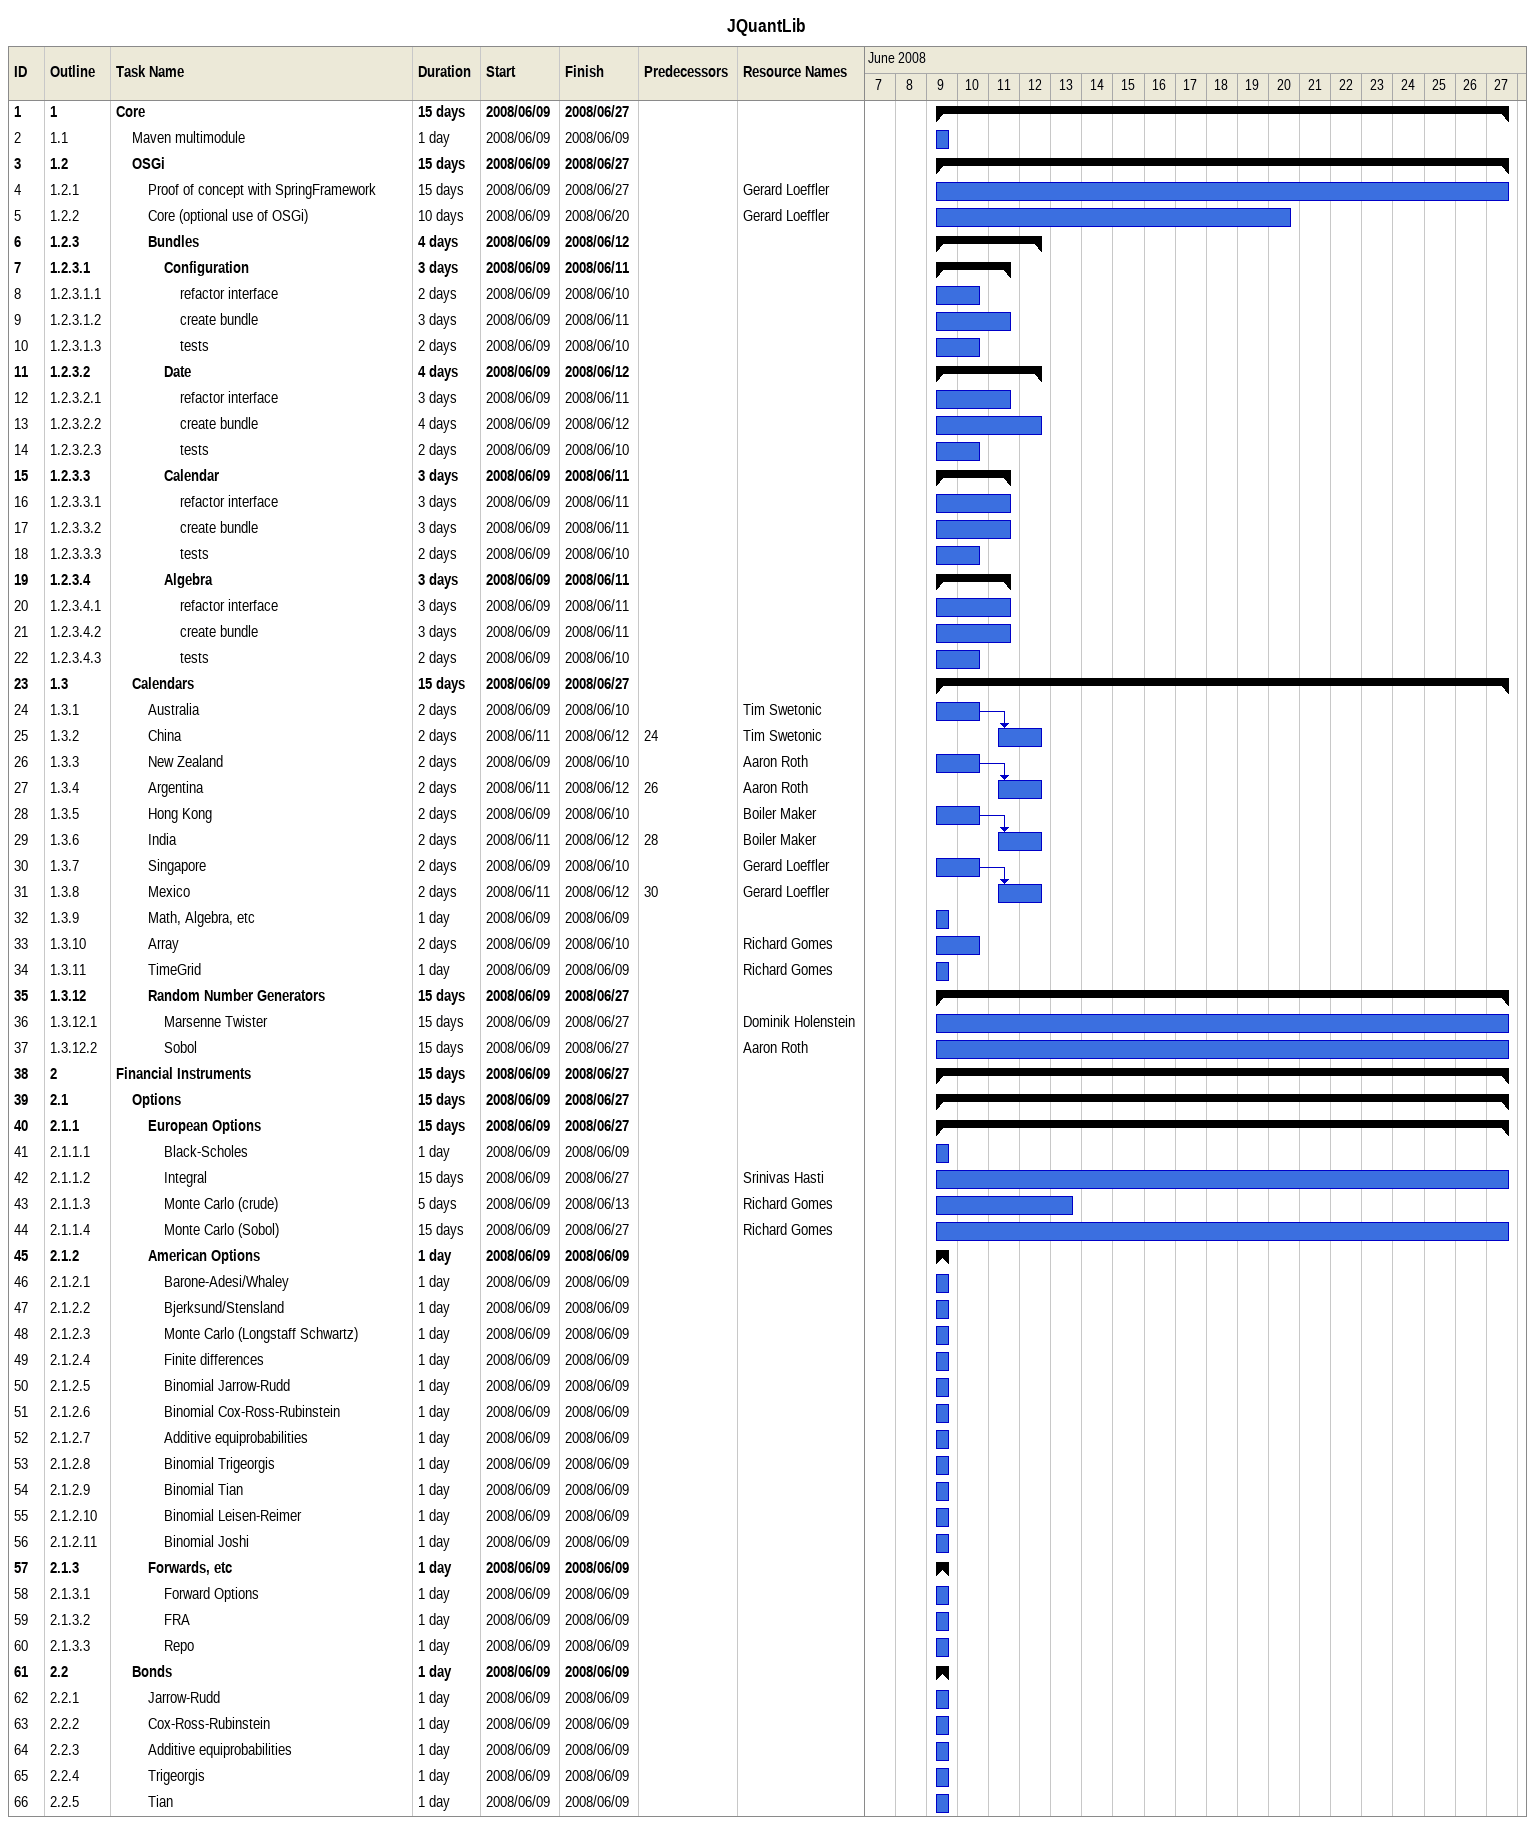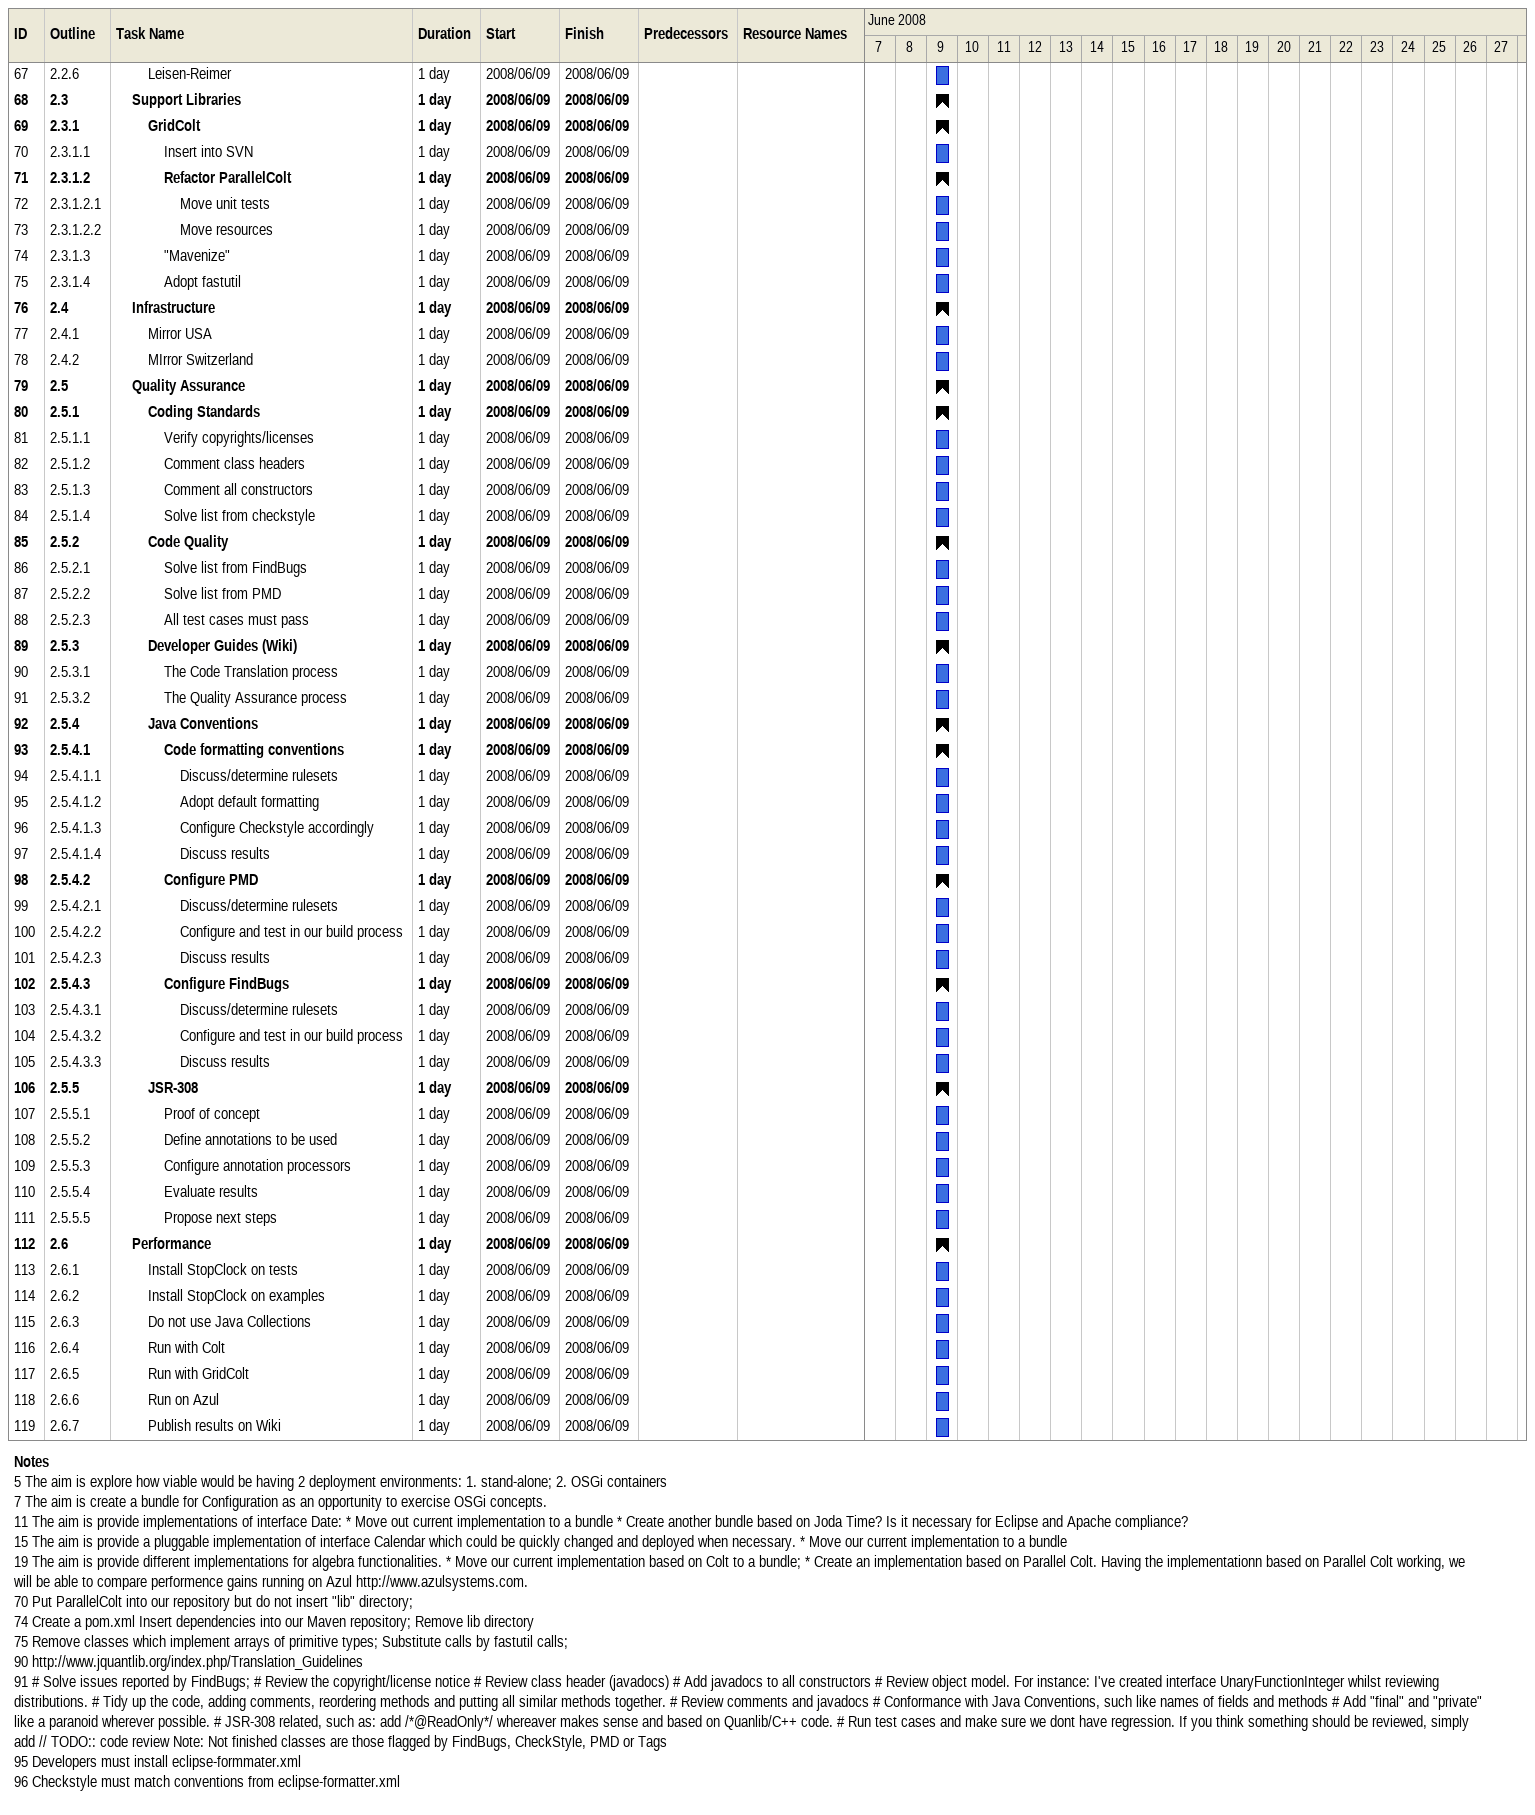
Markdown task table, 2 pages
JQuantLib

| ID | WBS | Task | Duration | Start | Finish | Predecessors | Resources |
|---|---|---|---|---|---|---|---|
| 1 | 1 | **Core** | 15d | 2008-06-09 | 2008-06-27 |  |  |
| 2 | 1.1 | Maven multimodule | 1d | 2008-06-09 | 2008-06-09 |  |  |
| 3 | 1.2 | **OSGi** | 15d | 2008-06-09 | 2008-06-27 |  |  |
| 4 | 1.2.1 | Proof of concept with SpringFramework | 15d | 2008-06-09 | 2008-06-27 |  | Gerard Loeffler |
| 5 | 1.2.2 | Core (optional use of OSGi) | 10d | 2008-06-09 | 2008-06-20 |  | Gerard Loeffler |
| 6 | 1.2.3 | **Bundles** | 4d | 2008-06-09 | 2008-06-12 |  |  |
| 7 | 1.2.3.1 | **Configuration** | 3d | 2008-06-09 | 2008-06-11 |  |  |
| 8 | 1.2.3.1.1 | refactor interface | 2d | 2008-06-09 | 2008-06-10 |  |  |
| 9 | 1.2.3.1.2 | create bundle | 3d | 2008-06-09 | 2008-06-11 |  |  |
| 10 | 1.2.3.1.3 | tests | 2d | 2008-06-09 | 2008-06-10 |  |  |
| 11 | 1.2.3.2 | **Date** | 4d | 2008-06-09 | 2008-06-12 |  |  |
| 12 | 1.2.3.2.1 | refactor interface | 3d | 2008-06-09 | 2008-06-11 |  |  |
| 13 | 1.2.3.2.2 | create bundle | 4d | 2008-06-09 | 2008-06-12 |  |  |
| 14 | 1.2.3.2.3 | tests | 2d | 2008-06-09 | 2008-06-10 |  |  |
| 15 | 1.2.3.3 | **Calendar** | 3d | 2008-06-09 | 2008-06-11 |  |  |
| 16 | 1.2.3.3.1 | refactor interface | 3d | 2008-06-09 | 2008-06-11 |  |  |
| 17 | 1.2.3.3.2 | create bundle | 3d | 2008-06-09 | 2008-06-11 |  |  |
| 18 | 1.2.3.3.3 | tests | 2d | 2008-06-09 | 2008-06-10 |  |  |
| 19 | 1.2.3.4 | **Algebra** | 3d | 2008-06-09 | 2008-06-11 |  |  |
| 20 | 1.2.3.4.1 | refactor interface | 3d | 2008-06-09 | 2008-06-11 |  |  |
| 21 | 1.2.3.4.2 | create bundle | 3d | 2008-06-09 | 2008-06-11 |  |  |
| 22 | 1.2.3.4.3 | tests | 2d | 2008-06-09 | 2008-06-10 |  |  |
| 23 | 1.3 | **Calendars** | 15d | 2008-06-09 | 2008-06-27 |  |  |
| 24 | 1.3.1 | Australia | 2d | 2008-06-09 | 2008-06-10 |  | Tim Swetonic |
| 25 | 1.3.2 | China | 2d | 2008-06-11 | 2008-06-12 | 24 | Tim Swetonic |
| 26 | 1.3.3 | New Zealand | 2d | 2008-06-09 | 2008-06-10 |  | Aaron Roth |
| 27 | 1.3.4 | Argentina | 2d | 2008-06-11 | 2008-06-12 | 26 | Aaron Roth |
| 28 | 1.3.5 | Hong Kong | 2d | 2008-06-09 | 2008-06-10 |  | Boiler Maker |
| 29 | 1.3.6 | India | 2d | 2008-06-11 | 2008-06-12 | 28 | Boiler Maker |
| 30 | 1.3.7 | Singapore | 2d | 2008-06-09 | 2008-06-10 |  | Gerard Loeffler |
| 31 | 1.3.8 | Mexico | 2d | 2008-06-11 | 2008-06-12 | 30 | Gerard Loeffler |
| 32 | 1.3.9 | Math, Algebra, etc | 1d | 2008-06-09 | 2008-06-09 |  |  |
| 33 | 1.3.10 | Array | 2d | 2008-06-09 | 2008-06-10 |  | Richard Gomes |
| 34 | 1.3.11 | TimeGrid | 1d | 2008-06-09 | 2008-06-09 |  | Richard Gomes |
| 35 | 1.3.12 | **Random Number Generators** | 15d | 2008-06-09 | 2008-06-27 |  |  |
| 36 | 1.3.12.1 | Marsenne Twister | 15d | 2008-06-09 | 2008-06-27 |  | Dominik Holenstein |
| 37 | 1.3.12.2 | Sobol | 15d | 2008-06-09 | 2008-06-27 |  | Aaron Roth |
| 38 | 2 | **Financial Instruments** | 15d | 2008-06-09 | 2008-06-27 |  |  |
| 39 | 2.1 | **Options** | 15d | 2008-06-09 | 2008-06-27 |  |  |
| 40 | 2.1.1 | **European Options** | 15d | 2008-06-09 | 2008-06-27 |  |  |
| 41 | 2.1.1.1 | Black-Scholes | 1d | 2008-06-09 | 2008-06-09 |  |  |
| 42 | 2.1.1.2 | Integral | 15d | 2008-06-09 | 2008-06-27 |  | Srinivas Hasti |
| 43 | 2.1.1.3 | Monte Carlo (crude) | 5d | 2008-06-09 | 2008-06-13 |  | Richard Gomes |
| 44 | 2.1.1.4 | Monte Carlo (Sobol) | 15d | 2008-06-09 | 2008-06-27 |  | Richard Gomes |
| 45 | 2.1.2 | **American Options** | 1d | 2008-06-09 | 2008-06-09 |  |  |
| 46 | 2.1.2.1 | Barone-Adesi/Whaley | 1d | 2008-06-09 | 2008-06-09 |  |  |
| 47 | 2.1.2.2 | Bjerksund/Stensland | 1d | 2008-06-09 | 2008-06-09 |  |  |
| 48 | 2.1.2.3 | Monte Carlo (Longstaff Schwartz) | 1d | 2008-06-09 | 2008-06-09 |  |  |
| 49 | 2.1.2.4 | Finite differences | 1d | 2008-06-09 | 2008-06-09 |  |  |
| 50 | 2.1.2.5 | Binomial Jarrow-Rudd | 1d | 2008-06-09 | 2008-06-09 |  |  |
| 51 | 2.1.2.6 | Binomial Cox-Ross-Rubinstein | 1d | 2008-06-09 | 2008-06-09 |  |  |
| 52 | 2.1.2.7 | Additive equiprobabilities | 1d | 2008-06-09 | 2008-06-09 |  |  |
| 53 | 2.1.2.8 | Binomial Trigeorgis | 1d | 2008-06-09 | 2008-06-09 |  |  |
| 54 | 2.1.2.9 | Binomial Tian | 1d | 2008-06-09 | 2008-06-09 |  |  |
| 55 | 2.1.2.10 | Binomial Leisen-Reimer | 1d | 2008-06-09 | 2008-06-09 |  |  |
| 56 | 2.1.2.11 | Binomial Joshi | 1d | 2008-06-09 | 2008-06-09 |  |  |
| 57 | 2.1.3 | **Forwards, etc** | 1d | 2008-06-09 | 2008-06-09 |  |  |
| 58 | 2.1.3.1 | Forward Options | 1d | 2008-06-09 | 2008-06-09 |  |  |
| 59 | 2.1.3.2 | FRA | 1d | 2008-06-09 | 2008-06-09 |  |  |
| 60 | 2.1.3.3 | Repo | 1d | 2008-06-09 | 2008-06-09 |  |  |
| 61 | 2.2 | **Bonds** | 1d | 2008-06-09 | 2008-06-09 |  |  |
| 62 | 2.2.1 | Jarrow-Rudd | 1d | 2008-06-09 | 2008-06-09 |  |  |
| 63 | 2.2.2 | Cox-Ross-Rubinstein | 1d | 2008-06-09 | 2008-06-09 |  |  |
| 64 | 2.2.3 | Additive equiprobabilities | 1d | 2008-06-09 | 2008-06-09 |  |  |
| 65 | 2.2.4 | Trigeorgis | 1d | 2008-06-09 | 2008-06-09 |  |  |
| 66 | 2.2.5 | Tian | 1d | 2008-06-09 | 2008-06-09 |  |  |
| 67 | 2.2.6 | Leisen-Reimer | 1d | 2008-06-09 | 2008-06-09 |  |  |
| 68 | 2.3 | **Support Libraries** | 1d | 2008-06-09 | 2008-06-09 |  |  |
| 69 | 2.3.1 | **GridColt** | 1d | 2008-06-09 | 2008-06-09 |  |  |
| 70 | 2.3.1.1 | Insert into SVN | 1d | 2008-06-09 | 2008-06-09 |  |  |
| 71 | 2.3.1.2 | **Refactor ParallelColt** | 1d | 2008-06-09 | 2008-06-09 |  |  |
| 72 | 2.3.1.2.1 | Move unit tests | 1d | 2008-06-09 | 2008-06-09 |  |  |
| 73 | 2.3.1.2.2 | Move resources | 1d | 2008-06-09 | 2008-06-09 |  |  |
| 74 | 2.3.1.3 | "Mavenize" | 1d | 2008-06-09 | 2008-06-09 |  |  |
| 75 | 2.3.1.4 | Adopt fastutil | 1d | 2008-06-09 | 2008-06-09 |  |  |
| 76 | 2.4 | **Infrastructure** | 1d | 2008-06-09 | 2008-06-09 |  |  |
| 77 | 2.4.1 | Mirror USA | 1d | 2008-06-09 | 2008-06-09 |  |  |
| 78 | 2.4.2 | MIrror Switzerland | 1d | 2008-06-09 | 2008-06-09 |  |  |
| 79 | 2.5 | **Quality Assurance** | 1d | 2008-06-09 | 2008-06-09 |  |  |
| 80 | 2.5.1 | **Coding Standards** | 1d | 2008-06-09 | 2008-06-09 |  |  |
| 81 | 2.5.1.1 | Verify copyrights/licenses | 1d | 2008-06-09 | 2008-06-09 |  |  |
| 82 | 2.5.1.2 | Comment class headers | 1d | 2008-06-09 | 2008-06-09 |  |  |
| 83 | 2.5.1.3 | Comment all constructors | 1d | 2008-06-09 | 2008-06-09 |  |  |
| 84 | 2.5.1.4 | Solve list from checkstyle | 1d | 2008-06-09 | 2008-06-09 |  |  |
| 85 | 2.5.2 | **Code Quality** | 1d | 2008-06-09 | 2008-06-09 |  |  |
| 86 | 2.5.2.1 | Solve list from FindBugs | 1d | 2008-06-09 | 2008-06-09 |  |  |
| 87 | 2.5.2.2 | Solve list from PMD | 1d | 2008-06-09 | 2008-06-09 |  |  |
| 88 | 2.5.2.3 | All test cases must pass | 1d | 2008-06-09 | 2008-06-09 |  |  |
| 89 | 2.5.3 | **Developer Guides (Wiki)** | 1d | 2008-06-09 | 2008-06-09 |  |  |
| 90 | 2.5.3.1 | The Code Translation process | 1d | 2008-06-09 | 2008-06-09 |  |  |
| 91 | 2.5.3.2 | The Quality Assurance process | 1d | 2008-06-09 | 2008-06-09 |  |  |
| 92 | 2.5.4 | **Java Conventions** | 1d | 2008-06-09 | 2008-06-09 |  |  |
| 93 | 2.5.4.1 | **Code formatting conventions** | 1d | 2008-06-09 | 2008-06-09 |  |  |
| 94 | 2.5.4.1.1 | Discuss/determine rulesets | 1d | 2008-06-09 | 2008-06-09 |  |  |
| 95 | 2.5.4.1.2 | Adopt default formatting | 1d | 2008-06-09 | 2008-06-09 |  |  |
| 96 | 2.5.4.1.3 | Configure Checkstyle accordingly | 1d | 2008-06-09 | 2008-06-09 |  |  |
| 97 | 2.5.4.1.4 | Discuss results | 1d | 2008-06-09 | 2008-06-09 |  |  |
| 98 | 2.5.4.2 | **Configure PMD** | 1d | 2008-06-09 | 2008-06-09 |  |  |
| 99 | 2.5.4.2.1 | Discuss/determine rulesets | 1d | 2008-06-09 | 2008-06-09 |  |  |
| 100 | 2.5.4.2.2 | Configure and test in our build process | 1d | 2008-06-09 | 2008-06-09 |  |  |
| 101 | 2.5.4.2.3 | Discuss results | 1d | 2008-06-09 | 2008-06-09 |  |  |
| 102 | 2.5.4.3 | **Configure FindBugs** | 1d | 2008-06-09 | 2008-06-09 |  |  |
| 103 | 2.5.4.3.1 | Discuss/determine rulesets | 1d | 2008-06-09 | 2008-06-09 |  |  |
| 104 | 2.5.4.3.2 | Configure and test in our build process | 1d | 2008-06-09 | 2008-06-09 |  |  |
| 105 | 2.5.4.3.3 | Discuss results | 1d | 2008-06-09 | 2008-06-09 |  |  |
| 106 | 2.5.5 | **JSR-308** | 1d | 2008-06-09 | 2008-06-09 |  |  |
| 107 | 2.5.5.1 | Proof of concept | 1d | 2008-06-09 | 2008-06-09 |  |  |
| 108 | 2.5.5.2 | Define annotations to be used | 1d | 2008-06-09 | 2008-06-09 |  |  |
| 109 | 2.5.5.3 | Configure annotation processors | 1d | 2008-06-09 | 2008-06-09 |  |  |
| 110 | 2.5.5.4 | Evaluate results | 1d | 2008-06-09 | 2008-06-09 |  |  |
| 111 | 2.5.5.5 | Propose next steps | 1d | 2008-06-09 | 2008-06-09 |  |  |
| 112 | 2.6 | **Performance** | 1d | 2008-06-09 | 2008-06-09 |  |  |
| 113 | 2.6.1 | Install StopClock on tests | 1d | 2008-06-09 | 2008-06-09 |  |  |
| 114 | 2.6.2 | Install StopClock on examples | 1d | 2008-06-09 | 2008-06-09 |  |  |
| 115 | 2.6.3 | Do not use Java Collections | 1d | 2008-06-09 | 2008-06-09 |  |  |
| 116 | 2.6.4 | Run with Colt | 1d | 2008-06-09 | 2008-06-09 |  |  |
| 117 | 2.6.5 | Run with GridColt | 1d | 2008-06-09 | 2008-06-09 |  |  |
| 118 | 2.6.6 | Run on Azul | 1d | 2008-06-09 | 2008-06-09 |  |  |
| 119 | 2.6.7 | Publish results on Wiki | 1d | 2008-06-09 | 2008-06-09 |  |  |

Notes
- 5: The aim is explore how viable would be having 2 deployment environments: 1. stand-alone; 2. OSGi containers
- 7: The aim is create a bundle for Configuration as an opportunity to exercise OSGi concepts.
- 11: The aim is provide implementations of interface Date: * Move out current implementation to a bundle * Create another bundle based on Joda Time? Is it necessary for Eclipse and Apache compliance?
- 15: The aim is provide a pluggable implementation of interface Calendar which could be quickly changed and deployed when necessary. * Move our current implementation to a bundle
- 19: The aim is provide different implementations for algebra functionalities. * Move our current implementation based on Colt to a bundle; * Create an implementation based on Parallel Colt. Having the implementationn based on Parallel Colt working, we will be able to compare performence gains running on Azul http://www.azulsystems.com.
- 70: Put ParallelColt into our repository but do not insert "lib" directory;
- 74: Create a pom.xml Insert dependencies into our Maven repository; Remove lib directory
- 75: Remove classes which implement arrays of primitive types; Substitute calls by fastutil calls;
- 90: http://www.jquantlib.org/index.php/Translation_Guidelines
- 91: # Solve issues reported by FindBugs; # Review the copyright/license notice # Review class header (javadocs) # Add javadocs to all constructors # Review object model. For instance: I've created interface UnaryFunctionInteger whilst reviewing distributions. # Tidy up the code, adding comments, reordering methods and putting all similar methods together. # Review comments and javadocs # Conformance with Java Conventions, such like names of fields and methods # Add "final" and "private" like a paranoid wherever possible. # JSR-308 related, such as: add /*@ReadOnly*/ whereaver makes sense and based on Quanlib/C++ code. # Run test cases and make sure we dont have regression. If you think something should be reviewed, simply add // TODO:: code review Note: Not finished classes are those flagged by FindBugs, CheckStyle, PMD or Tags
- 95: Developers must install eclipse-formmater.xml
- 96: Checkstyle must match conventions from eclipse-formatter.xml
